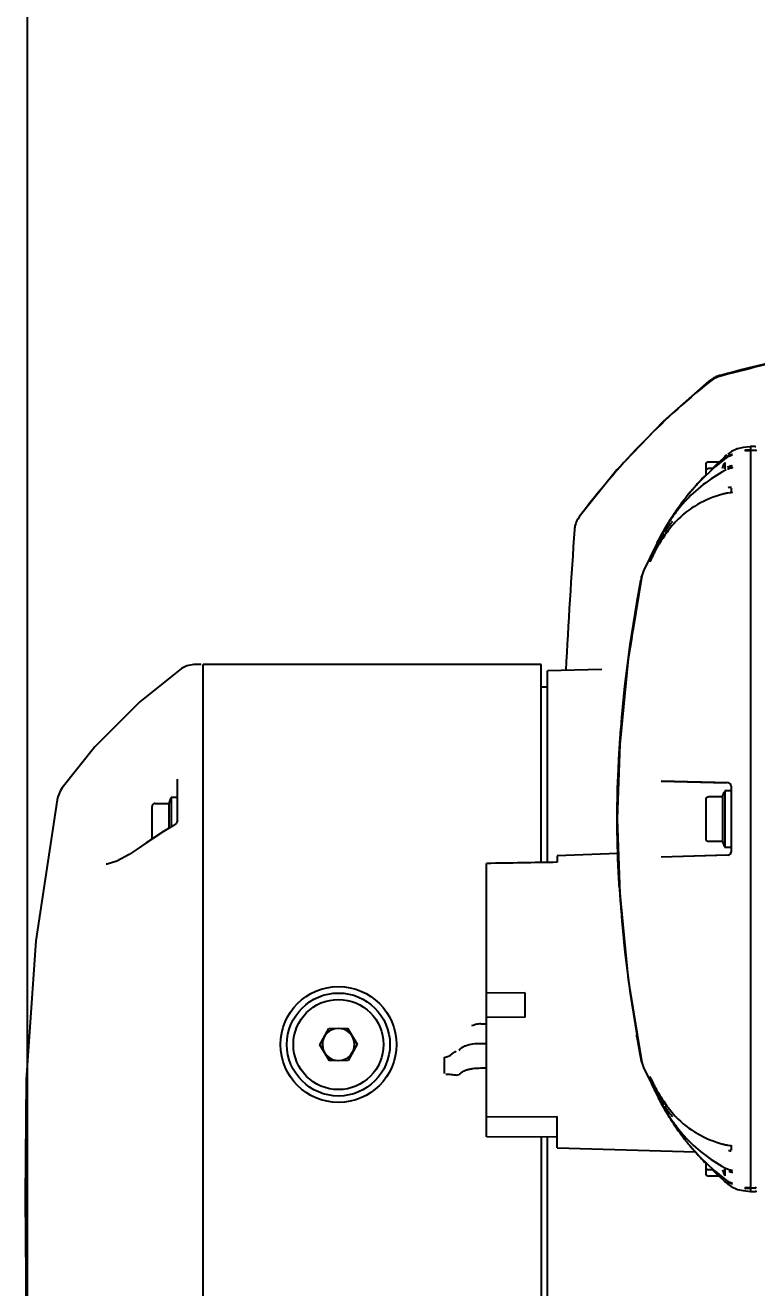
# Model space of a CAD drawing. Header units: millimetres. Extents: x 5828 to 6704, y 123 to 421.
# Drawn here: x 6493.7 to 6499.38, y 276.33 to 286.13 of the extents above; entities that cross this region are included whole.
import ezdxf

# ---------------------------------------------------------------- set-up
doc = ezdxf.new("R2010")
doc.units = ezdxf.units.MM
doc.linetypes.add('BANKLINE1', pattern=[5.5, 4, -1.5])
doc.layers.add('00_COMPONENTS', color=7, linetype='BANKLINE1')
doc.layers.add('外形图', color=7, linetype='Continuous')
doc.styles.add('微软雅黑', font='msyh.ttc', dxfattribs={"height": 2.1})
doc.dimstyles.new('尺寸标注_1_20比例', dxfattribs={"dimtxt": 2.1, "dimasz": 1.7, "dimexe": 0.5, "dimexo": 0.4, "dimgap": 0.5, "dimtad": 1, "dimdec": 1, "dimlfac": 20, "dimdsep": 46, "dimtxsty": '微软雅黑', "dimcen": 0.09, "dimadec": 0, "dimazin": 0, "dimtp": 0.01, "dimtm": 0.01, "dimtfac": 1, "dimtdec": 1, "dimtofl": 0, "dimtmove": 0, "dimatfit": 3, "dimfxl": 1, "dimtolj": 1, "dimarcsym": 0})

# ---------------------------------------------------------------- blocks, each defined once
blk = doc.blocks.new('*D1330')
at = {"layer": '00_COMPONENTS', "color": 0, "linetype": 'ByBlock', "lineweight": -2, "ltscale": 20}
for p, q in [((6493.716, 274.954), (6493.716, 294.2493)), ((6512.8807, 277.6191), (6512.8807, 294.2493)), ((6495.416, 293.7493), (6511.1807, 293.7493))]:
    blk.add_line(p, q, dxfattribs=at)
at = {"layer": '00_COMPONENTS', "color": 0}
for points in [[(6495.416, 294.0326), (6495.416, 293.466), (6493.716, 293.7493)], [(6511.1807, 293.466), (6511.1807, 294.0326), (6512.8807, 293.7493)]]:
    blk.add_solid(points, dxfattribs=at)
at = {"layer": 'Defpoints', "color": 0}
for p in [(6512.8807, 293.7493), (6512.8807, 277.2191), (6493.716, 274.554)]:
    blk.add_point(p, dxfattribs=at)
at = {"layer": '00_COMPONENTS', "color": 0, "insert": (6503.2983, 295.3346), "char_height": 2.1, "attachment_point": 5, "style": '微软雅黑'}
blk.add_mtext('\\A1;\\A1;384', dxfattribs=at)

msp = doc.modelspace()

# ---------------------------------------------------------------- linework, layer by layer
at = {"layer": '外形图', "linetype": 'Continuous'}
for p, q in [((6499.1476, 282.7963), (6499.128, 282.7788)), ((6499.1838, 282.8241), (6499.1559, 282.8038)), ((6499.2277, 282.8432), (6499.1838, 282.8241)), ((6499.1895, 282.8019), (6499.1915, 282.8023)), ((6499.1915, 282.8023), (6499.1921, 282.8023)), ((6499.2298, 282.8438), (6499.2277, 282.8432)), ((6499.2741, 282.8537), (6499.2298, 282.8438)), ((6499.3273, 282.8606), (6499.2741, 282.8537)), ((6499.2887, 282.8343), (6499.2879, 282.8341)), ((6499.2879, 282.8341), (6499.2879, 282.8309)), ((6499.2975, 282.8347), (6499.2887, 282.8343)), ((6499.3305, 282.8358), (6499.2975, 282.8347)), ((6499.3199, 282.8312), (6499.3305, 282.8314)), ((6499.3306, 282.861), (6499.3305, 282.8607)), ((6499.3655, 282.861), (6499.3305, 282.861)), ((6499.3305, 282.8607), (6499.3305, 282.8358)), ((6499.3655, 282.8315), (6499.3305, 282.8315)), ((6499.3305, 282.8314), (6499.3305, 277.1068)), ((6499.3722, 282.8297), (6499.3655, 282.8315)), ((6498.983, 282.7167), (6498.983, 282.6353)), ((6499.0873, 282.7417), (6499.008, 282.7417)), ((6499.0453, 282.702), (6499.0341, 282.6913)), ((6499.0566, 282.7128), (6499.0453, 282.702)), ((6499.068, 282.7236), (6499.0566, 282.7128)), ((6499.0796, 282.7345), (6499.068, 282.7236)), ((6499.0973, 282.7509), (6499.0796, 282.7345)), ((6499.1155, 282.7675), (6499.0973, 282.7509)), ((6499.1132, 282.6917), (6499.1269, 282.7293)), ((6499.128, 282.7788), (6499.1155, 282.7675)), ((6499.1261, 282.7771), (6499.1269, 282.7793)), ((6499.1305, 282.7892), (6499.1305, 282.7811)), ((6499.1395, 282.7892), (6499.1305, 282.7892)), ((6499.1305, 282.7392), (6499.1305, 282.6877)), ((6499.1443, 282.7736), (6499.1401, 282.7706)), ((6499.1485, 282.7764), (6499.1443, 282.7736)), ((6499.1795, 282.7911), (6499.1755, 282.7897)), ((6499.1822, 282.7039), (6499.1805, 282.697)), ((6499.1831, 282.7055), (6499.1822, 282.7039)), ((6499.1906, 282.7944), (6499.1906, 282.7944)), ((6498.9488, 282.6046), (6498.9385, 282.5935)), ((6498.9591, 282.6156), (6498.9488, 282.6046)), ((6498.9696, 282.6265), (6498.9591, 282.6156)), ((6499.0436, 282.6917), (6499.008, 282.6917)), ((6499.1375, 282.6794), (6499.1311, 282.6761)), ((6499.1431, 282.682), (6499.1375, 282.6794)), ((6499.1567, 282.6874), (6499.1512, 282.6854)), ((6499.1637, 282.6897), (6499.1567, 282.6874)), ((6499.1805, 282.697), (6499.1805, 282.6941)), ((6498.8808, 282.5289), (6498.8939, 282.544)), ((6498.8939, 282.544), (6498.9073, 282.5591)), ((6498.8975, 282.5481), (6498.8939, 282.544)), ((6498.9077, 282.5597), (6498.8975, 282.5481)), ((6498.9179, 282.5711), (6498.9077, 282.5597)), ((6498.9282, 282.5823), (6498.9179, 282.5711)), ((6498.9385, 282.5935), (6498.9282, 282.5823)), ((6499.1694, 282.5022), (6499.1544, 282.5)), ((6499.1805, 282.5304), (6499.1805, 282.504)), ((6498.7866, 282.4106), (6498.7783, 282.3993)), ((6498.7952, 282.4222), (6498.7866, 282.4106)), ((6498.8041, 282.434), (6498.7952, 282.4222)), ((6498.0007, 282.3154), (6497.9914, 282.3013)), ((6498.0012, 282.3149), (6497.9969, 282.3091)), ((6498.7142, 282.3057), (6498.7089, 282.2974)), ((6498.7201, 282.3149), (6498.7142, 282.3057)), ((6498.7267, 282.3249), (6498.7201, 282.3149)), ((6498.7316, 282.3322), (6498.7267, 282.3249)), ((6498.7368, 282.34), (6498.7316, 282.3322)), ((6498.7425, 282.3484), (6498.7368, 282.34)), ((6498.7487, 282.3575), (6498.7425, 282.3484)), ((6498.7555, 282.3673), (6498.7487, 282.3575)), ((6498.7627, 282.3776), (6498.7555, 282.3673)), ((6498.7703, 282.3883), (6498.7627, 282.3776)), ((6498.7783, 282.3993), (6498.7703, 282.3883)), ((6498.657, 282.2114), (6498.6522, 282.203)), ((6498.6619, 282.2199), (6498.657, 282.2114)), ((6498.6669, 282.2285), (6498.6619, 282.2199)), ((6498.6717, 282.2368), (6498.6669, 282.2285)), ((6498.6763, 282.2446), (6498.6717, 282.2368)), ((6498.681, 282.2524), (6498.6763, 282.2446)), ((6498.6954, 282.2737), (6498.6809, 282.2499)), ((6498.6937, 282.2732), (6498.681, 282.2524)), ((6498.6989, 282.2816), (6498.6937, 282.2732)), ((6498.7005, 282.2818), (6498.6954, 282.2737)), ((6498.7042, 282.29), (6498.6989, 282.2816)), ((6498.7089, 282.2974), (6498.7042, 282.29)), ((6498.6032, 282.1099), (6498.5973, 282.098)), ((6498.6097, 282.123), (6498.6032, 282.1099)), ((6498.6079, 282.1174), (6498.6072, 282.1161)), ((6498.6132, 282.1299), (6498.6097, 282.123)), ((6498.6254, 282.1534), (6498.6132, 282.1299)), ((6498.6354, 282.1724), (6498.6254, 282.1534)), ((6498.6415, 282.1835), (6498.6354, 282.1724)), ((6498.6479, 282.1952), (6498.6415, 282.1835)), ((6498.6522, 282.203), (6498.6479, 282.1952)), ((6498.6575, 282.1868), (6498.6594, 282.1897)), ((6498.5755, 282.0529), (6498.5544, 282.0077)), ((6498.5775, 282.057), (6498.5755, 282.0529)), ((6498.59, 282.0831), (6498.5775, 282.057)), ((6498.5973, 282.098), (6498.59, 282.0831)), ((6498.535, 281.9692), (6498.5025, 281.9056)), ((6498.5499, 281.9987), (6498.535, 281.9692)), ((6498.5539, 282.0067), (6498.5499, 281.9987)), ((6498.5617, 281.9944), (6498.551, 281.9722)), ((6498.5553, 282.0095), (6498.5539, 282.0067)), ((6498.5664, 282.0039), (6498.5617, 281.9944)), ((6498.4865, 281.8587), (6498.4166, 281.431)), ((6498.4858, 281.8546), (6498.4863, 281.8578)), ((6498.5022, 281.9051), (6498.4863, 281.8576)), ((6498.4863, 281.8578), (6498.4865, 281.8586)), ((6498.5023, 281.9052), (6498.5025, 281.9057)), ((6498.4743, 281.793), (6498.3818, 281.2142)), ((6498.4558, 281.6916), (6498.4743, 281.793)), ((6498.4475, 281.6447), (6498.4542, 281.6824)), ((6498.4542, 281.6824), (6498.4558, 281.6916)), ((6498.4081, 281.379), (6498.3812, 281.2142)), ((6494.9529, 281.1595), (6494.9124, 281.1384)), ((6495.0076, 281.1689), (6494.9529, 281.1595)), ((6495.0655, 281.1689), (6495.0078, 281.1689)), ((6495.0805, 261.6779), (6495.0805, 281.1691)), ((6497.7055, 281.1691), (6495.0805, 281.1691)), ((6497.7055, 279.6319), (6497.7055, 281.1691)), ((6498.1754, 281.1321), (6497.7555, 281.1211)), ((6498.1754, 281.1321), (6498.1771, 281.1321)), ((6498.3812, 281.2142), (6498.3151, 280.5475)), ((6498.3818, 281.2142), (6498.3157, 280.5475)), ((6497.7555, 279.6327), (6497.7555, 281.121)), ((6497.7555, 280.9941), (6497.7055, 280.9941)), ((6498.3151, 280.5475), (6498.2948, 279.9691)), ((6498.3157, 280.5475), (6498.2954, 279.9691)), ((6498.3132, 280.506), (6498.3126, 280.4966)), ((6498.3127, 280.4986), (6498.313, 280.5034)), ((6494.8805, 279.9555), (6494.8805, 280.2786)), ((6499.1562, 280.2498), (6498.6376, 280.2633)), ((6498.6376, 280.2633), (6499.1441, 280.2501)), ((6499.1132, 280.1416), (6499.1269, 280.1792)), ((6499.1305, 280.1891), (6499.1305, 279.7491)), ((6499.1805, 280.1891), (6499.1305, 280.1891)), ((6499.1805, 280.2248), (6499.1805, 279.7135)), ((6499.1805, 280.1891), (6499.1805, 279.7491)), ((6494.683, 279.814), (6494.683, 280.0666)), ((6494.708, 280.0916), (6494.8132, 280.0916)), ((6494.8269, 280.1292), (6494.8132, 280.0916)), ((6494.8132, 280.0916), (6494.8132, 279.8974)), ((6494.8305, 280.1391), (6494.8305, 279.908)), ((6494.8305, 280.1391), (6494.8805, 280.1391)), ((6498.983, 280.1166), (6498.983, 279.8216)), ((6499.1132, 280.1416), (6499.008, 280.1416)), ((6499.1132, 280.1416), (6499.1132, 279.7966)), ((6498.2948, 279.9691), (6498.3151, 279.3908)), ((6498.2948, 279.9691), (6498.2955, 279.9691)), ((6498.2954, 279.9691), (6498.3157, 279.3908)), ((6494.7723, 279.8725), (6494.6347, 279.7824)), ((6494.8492, 279.9194), (6494.7723, 279.8725)), ((6494.858, 279.9255), (6494.8492, 279.9194)), ((6494.6347, 279.7824), (6494.5665, 279.7348)), ((6499.1132, 279.7966), (6499.008, 279.7966)), ((6499.1132, 279.7966), (6499.1269, 279.759)), ((6494.5665, 279.7348), (6494.5053, 279.6938)), ((6498.3006, 279.7019), (6497.8305, 279.6849)), ((6497.8305, 279.6849), (6497.8305, 279.6339)), ((6499.1562, 279.6885), (6498.6376, 279.6749)), ((6499.1441, 279.6882), (6498.6376, 279.6749)), ((6499.1805, 279.7491), (6499.1305, 279.7491)), ((6497.2805, 277.5029), (6497.2805, 279.6249)), ((6498.3126, 279.4417), (6498.3132, 279.4321)), ((6498.313, 279.4346), (6498.3127, 279.4397)), ((6498.3151, 279.3908), (6498.3812, 278.724)), ((6498.3157, 279.3908), (6498.3818, 278.724)), ((6498.3812, 278.724), (6498.4865, 278.0796)), ((6498.3818, 278.724), (6498.4743, 278.1453)), ((6497.5805, 278.6212), (6497.2805, 278.6188)), ((6497.5805, 278.4305), (6497.5805, 278.6212)), ((6497.5805, 278.4305), (6497.2805, 278.4281)), ((6495.9862, 278.216), (6496.0557, 278.3425)), ((6496.0557, 278.3425), (6496.2, 278.3456)), ((6496.2, 278.3456), (6496.2748, 278.2221)), ((6497.1842, 278.3705), (6497.1643, 278.3632)), ((6497.2355, 278.3795), (6497.2805, 278.3795)), ((6498.4493, 278.2832), (6498.4475, 278.2936)), ((6496.061, 278.0926), (6495.9862, 278.216)), ((6496.2748, 278.2221), (6496.2053, 278.0956)), ((6497.075, 278.182), (6497.0946, 278.1981)), ((6497.2355, 278.2278), (6497.2805, 278.2278)), ((6498.4558, 278.2466), (6498.4493, 278.2832)), ((6498.4743, 278.1453), (6498.4558, 278.2466)), ((6496.2053, 278.0956), (6496.061, 278.0926)), ((6496.9555, 277.9934), (6496.9555, 278.1217)), ((6498.4824, 278.105), (6498.4743, 278.1453)), ((6498.4827, 278.1036), (6498.4824, 278.105)), ((6498.484, 278.0961), (6498.4827, 278.1036)), ((6497.075, 277.9912), (6497.0946, 278.0074)), ((6497.2355, 278.037), (6497.2805, 278.037)), ((6498.4864, 278.08), (6498.5024, 278.0328)), ((6498.4865, 278.0796), (6498.4864, 278.0798)), ((6498.5025, 278.0326), (6498.5481, 277.9432)), ((6498.5038, 278.0302), (6498.5025, 278.0325)), ((6497.044, 277.9805), (6497.0383, 277.9809)), ((6497.0646, 277.9844), (6497.0421, 277.9798)), ((6497.0703, 277.9878), (6497.0646, 277.9844)), ((6497.075, 277.9912), (6497.0703, 277.9878)), ((6498.5481, 277.9432), (6498.553, 277.9333)), ((6498.5501, 277.9679), (6498.5521, 277.9638)), ((6498.5521, 277.9638), (6498.5579, 277.9518)), ((6498.553, 277.9333), (6498.5548, 277.9297)), ((6498.5543, 277.9308), (6498.556, 277.9272)), ((6498.5548, 277.9297), (6498.5553, 277.9287)), ((6498.556, 277.9272), (6498.5683, 277.9008)), ((6498.5579, 277.9518), (6498.564, 277.9392)), ((6498.564, 277.9392), (6498.5691, 277.9289)), ((6498.5683, 277.9008), (6498.5763, 277.8837)), ((6498.5691, 277.9289), (6498.5751, 277.917)), ((6498.5751, 277.917), (6498.5784, 277.9105)), ((6498.5784, 277.9105), (6498.582, 277.9036)), ((6498.582, 277.9036), (6498.5859, 277.8962)), ((6498.5859, 277.8962), (6498.5945, 277.8802)), ((6498.5763, 277.8837), (6498.5829, 277.8699)), ((6498.5829, 277.8699), (6498.5894, 277.8564)), ((6498.5894, 277.8564), (6498.5955, 277.844)), ((6498.5955, 277.844), (6498.6011, 277.8326)), ((6498.6011, 277.8326), (6498.6133, 277.8082)), ((6498.6072, 277.8221), (6498.6153, 277.8062)), ((6498.6102, 277.8162), (6498.6072, 277.8221)), ((6498.6133, 277.8082), (6498.6171, 277.8008)), ((6498.6171, 277.8008), (6498.622, 277.7912)), ((6498.622, 277.7912), (6498.6268, 277.7821)), ((6498.6268, 277.7821), (6498.6344, 277.7678)), ((6498.6437, 277.7507), (6498.6489, 277.7413)), ((6498.6489, 277.7413), (6498.6542, 277.7319)), ((6498.6542, 277.7319), (6498.6582, 277.7247)), ((6498.6594, 277.7485), (6498.6575, 277.7514)), ((6498.6582, 277.7247), (6498.6638, 277.7151)), ((6498.6638, 277.7151), (6498.6693, 277.7056)), ((6498.6693, 277.7056), (6498.6738, 277.698)), ((6497.2805, 277.6567), (6497.8305, 277.6596)), ((6497.8305, 277.4164), (6497.8305, 277.6596)), ((6498.6738, 277.698), (6498.6784, 277.6901)), ((6498.6784, 277.6901), (6498.6856, 277.6783)), ((6498.6856, 277.6783), (6498.6948, 277.6632)), ((6498.6866, 277.679), (6498.6942, 277.6666)), ((6498.6942, 277.6666), (6498.7006, 277.6562)), ((6498.6948, 277.6632), (6498.7004, 277.6542)), ((6498.7004, 277.6542), (6498.7031, 277.65)), ((6498.7031, 277.65), (6498.7091, 277.6404)), ((6498.7091, 277.6404), (6498.7144, 277.6323)), ((6498.7144, 277.6323), (6498.7202, 277.6233)), ((6498.7202, 277.6233), (6498.7266, 277.6135)), ((6498.7266, 277.6135), (6498.7336, 277.603)), ((6498.7336, 277.603), (6498.7387, 277.5954)), ((6497.8305, 277.4998), (6497.2805, 277.5029)), ((6498.7387, 277.5954), (6498.7443, 277.5872)), ((6498.7443, 277.5872), (6498.7505, 277.5782)), ((6498.7505, 277.5782), (6498.7573, 277.5683)), ((6498.7573, 277.5683), (6498.7647, 277.5579)), ((6498.7647, 277.5579), (6498.7726, 277.5469)), ((6498.7726, 277.5469), (6498.7809, 277.5353)), ((6498.7809, 277.5353), (6498.7897, 277.5234)), ((6498.7897, 277.5234), (6498.7989, 277.5111)), ((6498.7989, 277.5111), (6498.8085, 277.4985)), ((6497.7055, 277.5005), (6497.7055, 272.0863)), ((6497.7555, 272.3171), (6497.7555, 277.5002)), ((6497.8305, 277.4164), (6498.9042, 277.3847)), ((6498.8085, 277.4985), (6498.8166, 277.4879)), ((6498.8808, 277.4093), (6498.8787, 277.4118)), ((6498.8939, 277.3942), (6498.8803, 277.4104)), ((6499.1805, 277.4342), (6499.1805, 277.4079)), ((6499.1824, 277.4006), (6499.1805, 277.4079)), ((6499.1875, 277.4328), (6499.1882, 277.4326)), ((6498.9073, 277.3791), (6498.8939, 277.3942)), ((6498.8939, 277.3942), (6498.8989, 277.3885)), ((6498.8989, 277.3885), (6498.9103, 277.3757)), ((6498.9103, 277.3757), (6498.9218, 277.3629)), ((6498.9218, 277.3629), (6498.9276, 277.3565)), ((6498.9276, 277.3565), (6498.9392, 277.3439)), ((6498.9392, 277.3439), (6498.951, 277.3313)), ((6498.951, 277.3313), (6498.9628, 277.3188)), ((6498.9628, 277.3188), (6498.9748, 277.3064)), ((6498.9748, 277.3064), (6498.983, 277.2979)), ((6499.1831, 277.3995), (6499.1824, 277.4006)), ((6498.983, 277.3032), (6498.983, 277.2216)), ((6499.0433, 277.2466), (6499.008, 277.2466)), ((6499.0345, 277.2466), (6499.0361, 277.245)), ((6499.0361, 277.245), (6499.0488, 277.2329)), ((6499.0488, 277.2329), (6499.0616, 277.2207)), ((6499.0616, 277.2207), (6499.0745, 277.2085)), ((6499.0745, 277.2085), (6499.0877, 277.1962)), ((6499.1132, 277.2466), (6499.1269, 277.2089)), ((6499.1305, 277.2506), (6499.1305, 277.1991)), ((6499.1805, 277.2441), (6499.1805, 277.2412)), ((6499.1822, 277.2343), (6499.1805, 277.2412)), ((6499.1835, 277.2323), (6499.1822, 277.2343)), ((6499.185, 277.2432), (6499.1908, 277.242)), ((6499.0873, 277.1966), (6499.008, 277.1966)), ((6499.0877, 277.1962), (6499.1011, 277.1838)), ((6499.1011, 277.1838), (6499.1148, 277.1713)), ((6499.1148, 277.1713), (6499.129, 277.1586)), ((6499.1261, 277.1611), (6499.1269, 277.1589)), ((6499.129, 277.1586), (6499.156, 277.1344)), ((6499.1305, 277.1572), (6499.1305, 277.1491)), ((6499.1395, 277.1491), (6499.1305, 277.1491)), ((6499.1559, 277.1345), (6499.1813, 277.1157)), ((6499.1559, 277.1345), (6499.156, 277.1344)), ((6499.1805, 277.144), (6499.1805, 277.1365)), ((6499.1813, 277.1157), (6499.2288, 277.0947)), ((6499.1825, 277.1462), (6499.1902, 277.144)), ((6493.6979, 277.0307), (6493.7871, 264.7825)), ((6499.2297, 277.0944), (6499.2288, 277.0947)), ((6499.2297, 277.0944), (6499.2738, 277.0845)), ((6499.2738, 277.0845), (6499.3305, 277.0772)), ((6499.2887, 277.1074), (6499.2879, 277.1073)), ((6499.2879, 277.1073), (6499.2879, 277.1041)), ((6499.3192, 277.1028), (6499.3305, 277.1024)), ((6499.3305, 277.1068), (6499.3655, 277.1068)), ((6499.3305, 277.1024), (6499.3305, 277.0775)), ((6499.3305, 277.0775), (6499.3306, 277.0772)), ((6499.3305, 277.0772), (6499.3655, 277.0772)), ((6499.373, 277.1044), (6499.3655, 277.1024))]:
    msp.add_line(p, q, dxfattribs=at)
for points in [[(6499.008, 283.3689), (6498.6514, 283.0553), (6498.2933, 282.6803), (6498.0007, 282.3154)], [(6499.3655, 282.8358), (6499.373, 282.8338), (6499.3785, 282.8283)], [(6499.1906, 282.7944), (6499.188, 282.7937), (6499.1857, 282.793), (6499.1829, 282.7922), (6499.1795, 282.7911)], [(6498.983, 282.6403), (6498.9801, 282.6373), (6498.9696, 282.6265)], [(6499.1902, 282.6961), (6499.1907, 282.6962), (6499.1905, 282.6962), (6499.1887, 282.6958), (6499.1856, 282.6952), (6499.1814, 282.6943), (6499.1763, 282.6932), (6499.1703, 282.6916), (6499.1637, 282.6897)], [(6499.1828, 282.5044), (6499.1769, 282.5034), (6499.1694, 282.5022)], [(6499.1829, 282.5385), (6499.1824, 282.5378), (6499.1805, 282.5304)], [(6499.1881, 282.5056), (6499.1884, 282.5057), (6499.1869, 282.5053), (6499.1828, 282.5044)], [(6498.8166, 282.4503), (6498.8133, 282.446), (6498.8041, 282.434)], [(6498.7507, 282.2794), (6498.7459, 282.2741), (6498.7343, 282.2612), (6498.7231, 282.2483), (6498.7124, 282.2354), (6498.7021, 282.2226), (6498.6922, 282.2099), (6498.6828, 282.1973), (6498.6737, 282.1849), (6498.6651, 282.1727), (6498.6569, 282.1608), (6498.649, 282.149), (6498.6415, 282.1376), (6498.6344, 282.1264), (6498.6277, 282.1155), (6498.6213, 282.105), (6498.6153, 282.0949), (6498.6096, 282.0851), (6498.6043, 282.0756), (6498.5992, 282.0666), (6498.5945, 282.058), (6498.59, 282.0498)], [(6498.5784, 282.0277), (6498.5751, 282.0211), (6498.572, 282.015), (6498.5664, 282.0039)], [(6498.59, 282.0498), (6498.5859, 282.042), (6498.582, 282.0346), (6498.5784, 282.0277)], [(6498.551, 281.9722), (6498.5501, 281.9703), (6498.5493, 281.9688), (6498.5487, 281.9676), (6498.5482, 281.9667), (6498.5482, 281.9666)], [(6498.4475, 281.6447), (6498.4481, 281.6481), (6498.4489, 281.6515), (6498.4496, 281.6548)], [(6494.9126, 281.1385), (6494.5885, 280.8802), (6494.2387, 280.5297), (6493.9853, 280.2111)], [(6493.9853, 280.2111), (6493.9728, 280.1916), (6493.952, 280.1427), (6493.9464, 280.119)], [(6493.9464, 280.1189), (6493.7814, 279.0253), (6493.7044, 277.9462), (6493.6979, 277.0308)], [(6494.8805, 279.9554), (6494.8801, 279.9532), (6494.8765, 279.9454), (6494.8689, 279.9355), (6494.858, 279.9255)], [(6494.5053, 279.6938), (6494.4082, 279.642), (6494.3348, 279.6205), (6494.3255, 279.6197)], [(6497.0646, 278.1752), (6497.0703, 278.1785), (6497.075, 278.182)], [(6498.548, 277.9719), (6498.5482, 277.9715), (6498.5487, 277.9706), (6498.5493, 277.9694), (6498.5501, 277.9679)], [(6498.5945, 277.8802), (6498.5992, 277.8717), (6498.6042, 277.8627), (6498.6095, 277.8533), (6498.6152, 277.8435), (6498.6212, 277.8334), (6498.6275, 277.823), (6498.6342, 277.8122), (6498.6413, 277.8011), (6498.6487, 277.7897), (6498.6565, 277.7781), (6498.6646, 277.7662), (6498.6732, 277.7541), (6498.6821, 277.7417), (6498.6915, 277.7293), (6498.7013, 277.7167), (6498.7114, 277.704), (6498.722, 277.6912), (6498.7331, 277.6784), (6498.7445, 277.6656), (6498.7507, 277.6589)], [(6498.6344, 277.7678), (6498.6369, 277.7631), (6498.6437, 277.7507)], [(6499.1544, 277.4382), (6499.1703, 277.4359), (6499.1781, 277.4346)], [(6499.1781, 277.4346), (6499.1839, 277.4336), (6499.1875, 277.4328)], [(6499.1311, 277.2621), (6499.1376, 277.2588), (6499.1443, 277.2557), (6499.1512, 277.2529)], [(6499.1512, 277.2529), (6499.1563, 277.251), (6499.1631, 277.2487)], [(6499.1631, 277.2487), (6499.1695, 277.2468), (6499.1755, 277.2453), (6499.1807, 277.2441), (6499.185, 277.2432)], [(6499.1401, 277.1676), (6499.1442, 277.1647), (6499.1485, 277.1618)], [(6499.1755, 277.1485), (6499.1787, 277.1474), (6499.1825, 277.1462)], [(6499.3655, 277.1068), (6499.373, 277.1088), (6499.3785, 277.1143)]]:
    msp.add_lwpolyline(points, dxfattribs=at)
for radius in [0.45, 0.4, 0.35]:
    msp.add_circle((6496.1305, 278.2191), radius, dxfattribs=at)
for centre, radius, start, end in [((6502.9912, 268.9019), 15.0259, 98.30363, 105.01623), ((6502.9809, 268.9095), 15.0095, 98.27636, 104.98638), ((6499.1623, 283.1778), 0.2456, 119.96528, 128.88866), ((6499.1627, 283.1729), 0.2439, 105.01127, 128.8087), ((6499.161, 283.1799), 0.2432, 112.02849, 119.95317), ((6499.1606, 283.1809), 0.242, 104.96728, 112.01883), ((6502.6319, 278.8671), 5.7732, 128.85519, 143.33023), ((6499.2035, 282.735), 0.0683, 101.86552, 103.14646), ((6499.3655, 282.846), 0.015, 61.63335, 90), ((6500.1757, 281.4028), 1.7157, 129.35095, 138.97405), ((6499.008, 282.7167), 0.025, 90, 180), ((6500.1535, 281.4275), 1.6826, 127.0352, 129.29893), ((6499.141, 282.7742), 0.015, 134.44366, 160), ((6499.141, 282.7242), 0.015, 134.44366, 160), ((6499.2309, 282.6413), 0.1584, 110.41957, 115.13303), ((6499.2128, 282.5485), 0.1652, 104.28254, 106.94919), ((6499.2076, 282.5696), 0.1435, 101.27837, 104.32922), ((6499.2013, 282.6011), 0.1114, 97.73755, 101.25608), ((6499.008, 282.6666), 0.025, 90, 180), ((6500.2371, 281.3481), 1.7979, 138.94209, 141.02586), ((6500.3432, 281.2791), 1.9237, 140.47894, 140.69737), ((6500.3286, 281.2912), 1.9047, 139.47237, 140.4803), ((6499.7826, 281.5872), 1.2849, 139.07235, 141.67161), ((6499.7175, 281.617), 1.2131, 137.96958, 139.73779), ((6500.2597, 281.3298), 1.827, 141.02413, 142.16954), ((6499.2067, 282.1481), 0.3557, 100.5051, 104.62545), ((6499.2064, 282.1495), 0.3542, 98.44158, 100.50531), ((6498.1236, 282.2152), 0.1577, 143.4603, 148.33882), ((6499.7971, 281.5553), 1.3139, 143.67599, 145.79753), ((6499.8461, 281.5377), 1.3654, 141.69319, 145.9236), ((6499.7597, 281.5827), 1.2675, 141.64661, 143.67372), ((6499.734, 281.6031), 1.2347, 139.73917, 141.6448), ((6562.8041, 277.6327), 65.0021, 175.954002, 176.920414), ((6498.1362, 282.2068), 0.1727, 164.89913, 175.89362), ((6499.9946, 281.4324), 1.5466, 149.89695, 151.41147), ((6500.0218, 281.4244), 1.5745, 149.14058, 150.62403), ((6499.9181, 281.4769), 1.4581, 147.94401, 149.89883), ((6499.476, 281.6635), 0.9714, 144.84339, 146.80612), ((6499.9432, 281.4718), 1.4828, 145.91655, 149.15649), ((6499.4311, 281.6951), 0.9166, 142.74491, 144.84356), ((6499.8499, 281.5195), 1.3776, 145.8, 147.94276), ((6499.3914, 281.7254), 0.8666, 140.31935, 142.74644), ((6499.726, 281.517), 1.2613, 150.71515, 155.30955), ((6500.101, 281.3805), 1.6651, 151.94629, 153.0465), ((6500.0768, 281.3875), 1.6402, 151.4091, 152.45244), ((6499.5681, 281.6046), 1.0808, 147.40539, 150.67199), ((6500.0731, 281.3954), 1.6335, 150.62332, 151.94838), ((6499.8879, 281.441), 1.4402, 156.27605, 157.15705), ((6499.8635, 281.4519), 1.4135, 155.23885, 156.27987), ((6499.1555, 280.2248), 0.025, 0, 88.5), ((6499.141, 280.1741), 0.015, 134.44366, 160), ((6494.708, 280.0666), 0.025, 90, 180), ((6494.841, 280.1241), 0.015, 134.44366, 160), ((6499.008, 280.1166), 0.025, 90, 180), ((6499.008, 279.8216), 0.025, 180, 270), ((6499.141, 279.7641), 0.015, 200, 225.55634), ((6499.1555, 279.7135), 0.025, 271.5, 0), ((6508.3052, 280.0574), 10.0116, 183.56694, 185.15153), ((6496.1305, 278.2191), 0.125, 91.21135, 270.0553), ((6496.1305, 278.2191), 0.125, 271.21135, 90.0553), ((6497.2357, 278.2283), 0.1512, 93.69672, 109.87981), ((6497.2357, 278.2295), 0.15, 90.0624, 93.71459), ((6499.8894, 278.4978), 1.4418, 202.92506, 203.39841), ((6499.878, 278.4928), 1.4293, 203.39828, 204.00977), ((6499.836, 278.4739), 1.3833, 204.00116, 205.66092), ((6499.6866, 278.4007), 1.217, 205.60054, 210.1248), ((6499.994, 278.5033), 1.545, 206.40716, 207.19747), ((6500.143, 278.5854), 1.7149, 207.02679, 207.77304), ((6500.0973, 278.5558), 1.661, 207.17719, 208.01486), ((6500.0552, 278.5391), 1.6157, 207.76955, 208.92837), ((6500.0819, 278.5476), 1.6435, 208.01671, 208.54487), ((6499.5537, 278.3247), 1.0639, 210.17871, 212.60692), ((6500.0392, 278.524), 1.5947, 208.53163, 210.68716), ((6499.9799, 278.4975), 1.5297, 208.92794, 210.36984), ((6499.9151, 278.4595), 1.4546, 210.37078, 211.90714), ((6499.4736, 278.2731), 0.9686, 213.19197, 215.36058), ((6499.9532, 278.4727), 1.4946, 210.68038, 213.70881), ((6499.4264, 278.2396), 0.9107, 215.36207, 217.53743), ((6499.8628, 278.427), 1.393, 211.90831, 213.44022), ((6499.8055, 278.3889), 1.3242, 213.43109, 216.37163), ((6499.389, 278.211), 0.8636, 217.53898, 219.68341), ((6499.8856, 278.4283), 1.4137, 213.72969, 214.1619), ((6499.8222, 278.3833), 1.3359, 214.09336, 220.86178), ((6499.7548, 278.3518), 1.2614, 216.37925, 218.97523), ((6499.723, 278.326), 1.2204, 218.9754, 222.02483), ((6500.2766, 278.6217), 1.8485, 217.30462, 217.831), ((6500.2652, 278.6128), 1.834, 217.83107, 218.21018), ((6500.2427, 278.5949), 1.8053, 218.20476, 221.00309), ((6500.3434, 278.6593), 1.924, 219.29445, 219.52643), ((6500.33, 278.6482), 1.9065, 219.52543, 220.42822), ((6500.1757, 278.5354), 1.7157, 221.02614, 230.64095), ((6499.2067, 277.7901), 0.3557, 255.37453, 259.56468), ((6499.2064, 277.7887), 0.3542, 259.56454, 261.55976), ((6499.008, 277.2716), 0.025, 180, 270), ((6499.008, 277.2216), 0.025, 180, 270), ((6500.1534, 278.5106), 1.6824, 230.69255, 232.96469), ((6499.141, 277.2141), 0.015, 200, 225.55634), ((6499.207, 277.2981), 0.0763, 235.42019, 238.24466), ((6499.141, 277.1641), 0.015, 200, 225.55634), ((6499.2309, 277.2969), 0.1583, 244.86442, 249.59591), ((6499.3655, 277.0922), 0.015, 270, 329.18332)]:
    msp.add_arc(centre, radius, start, end, dxfattribs=at)
for points, knots in [([(6499.1631, 282.7923), (6499.1655, 282.7935), (6499.1703, 282.7957), (6499.1751, 282.7976), (6499.1775, 282.7984)], [0, 0, 0, 0, 0.523771, 1, 1, 1, 1]), ([(6499.1775, 282.7984), (6499.1794, 282.7991), (6499.1829, 282.8003), (6499.1864, 282.8012), (6499.188, 282.8016)], [0, 0, 0, 0, 0.56052, 1, 1, 1, 1]), ([(6499.2879, 282.8309), (6499.2879, 282.8306), (6499.2899, 282.8312), (6499.2906, 282.8308), (6499.2915, 282.8308)], [0, 0, 0, 0, 0.256827, 1, 1, 1, 1]), ([(6499.2915, 282.8308), (6499.2954, 282.8308), (6499.3049, 282.8309), (6499.3143, 282.8311), (6499.3199, 282.8312)], [0, 0, 0, 0, 0.410137, 1, 1, 1, 1]), ([(6499.1485, 282.7839), (6499.1508, 282.7855), (6499.1556, 282.7884), (6499.1606, 282.7911), (6499.1631, 282.7923)], [0, 0, 0, 0, 0.502533, 1, 1, 1, 1]), ([(6499.1636, 282.7847), (6499.1611, 282.7835), (6499.1559, 282.7809), (6499.1509, 282.778), (6499.1485, 282.7764)], [0, 0, 0, 0, 0.497425, 1, 1, 1, 1]), ([(6499.1513, 282.7018), (6499.1535, 282.7027), (6499.1579, 282.7044), (6499.1624, 282.7058), (6499.1647, 282.7065)], [0, 0, 0, 0, 0.503057, 1, 1, 1, 1]), ([(6499.1863, 282.7114), (6499.1875, 282.7116), (6499.1895, 282.7118), (6499.1915, 282.712), (6499.1923, 282.712)], [0, 0, 0, 0, 0.590434, 1, 1, 1, 1]), ([(6499.1571, 282.5443), (6499.1618, 282.545), (6499.1702, 282.5459), (6499.1786, 282.5467), (6499.1823, 282.5467)], [0, 0, 0, 0, 0.560068, 1, 1, 1, 1]), ([(6498.6072, 282.1161), (6498.6057, 282.117), (6498.6146, 282.1252), (6498.6144, 282.1305), (6498.6168, 282.1352)], [0, 0, 0, 0, 0.253394, 1, 1, 1, 1]), ([(6498.6225, 282.1461), (6498.6207, 282.1426), (6498.6158, 282.133), (6498.6109, 282.1234), (6498.6079, 282.1174)], [0, 0, 0, 0, 0.368519, 1, 1, 1, 1]), ([(6498.4827, 281.8346), (6498.4834, 281.8381), (6498.4845, 281.8447), (6498.4853, 281.8514), (6498.4858, 281.8546)], [0, 0, 0, 0, 0.525093, 1, 1, 1, 1]), ([(6498.2956, 279.9691), (6498.2956, 280.0975), (6498.3105, 280.6586), (6498.3733, 281.2183), (6498.4475, 281.6447)], [0, 0, 0, 0, 0.228827, 1, 1, 1, 1]), ([(6498.313, 280.5034), (6498.3154, 280.5422), (6498.3203, 280.6099), (6498.3257, 280.689), (6498.3307, 280.7351), (6498.3309, 280.7596), (6498.3353, 280.7701), (6498.3325, 280.7796), (6498.334, 280.7797)], [0, 0, 0, 0, 0.420694, 0.736967, 0.850903, 0.93338, 0.983267, 1, 1, 1, 1]), ([(6498.2955, 279.9691), (6498.2955, 280.0169), (6498.2972, 280.1934), (6498.3047, 280.37), (6498.3127, 280.4986)], [0, 0, 0, 0, 0.270354, 1, 1, 1, 1]), ([(6498.3127, 279.4397), (6498.3103, 279.4788), (6498.3004, 279.6551), (6498.2955, 279.8317), (6498.2955, 279.9691)], [0, 0, 0, 0, 0.221709, 1, 1, 1, 1]), ([(6498.2956, 279.9691), (6498.2956, 279.8407), (6498.3105, 279.2796), (6498.3733, 278.7199), (6498.4475, 278.2936)], [0, 0, 0, 0, 0.228827, 1, 1, 1, 1]), ([(6498.3132, 279.4321), (6498.3156, 279.3936), (6498.3199, 279.3267), (6498.3269, 279.2482), (6498.3296, 279.2028), (6498.3337, 279.1782), (6498.331, 279.1685), (6498.3356, 279.1584), (6498.334, 279.1585)], [0, 0, 0, 0, 0.420883, 0.737123, 0.85101, 0.933438, 0.983286, 1, 1, 1, 1]), ([(6497.0946, 278.1981), (6497.101, 278.2034), (6497.1456, 278.2244), (6497.1954, 278.2278), (6497.2355, 278.2278)], [0, 0, 0, 0, 0.17219, 1, 1, 1, 1]), ([(6496.9555, 278.1217), (6496.9764, 278.1257), (6497.0006, 278.1273), (6497.0407, 278.1718), (6497.0453, 278.1614)], [0, 0, 0, 0, 0.651482, 1, 1, 1, 1]), ([(6498.4864, 278.0798), (6498.4859, 278.0824), (6498.4852, 278.0879), (6498.4845, 278.0933), (6498.484, 278.0961)], [0, 0, 0, 0, 0.488061, 1, 1, 1, 1]), ([(6497.0946, 278.0074), (6497.0986, 278.0107), (6497.109, 278.0167), (6497.1201, 278.0209), (6497.1264, 278.0229)], [0, 0, 0, 0, 0.439143, 1, 1, 1, 1]), ([(6497.1264, 278.0229), (6497.134, 278.0253), (6497.1504, 278.0294), (6497.1672, 278.0322), (6497.1761, 278.0333)], [0, 0, 0, 0, 0.468823, 1, 1, 1, 1]), ([(6496.9978, 277.9861), (6496.9926, 277.9867), (6496.9816, 277.9875), (6496.9706, 277.9877), (6496.9649, 277.9875)], [0, 0, 0, 0, 0.476536, 1, 1, 1, 1]), ([(6497.0383, 277.9809), (6497.0321, 277.9814), (6497.0186, 277.9834), (6497.0051, 277.9853), (6496.9978, 277.9861)], [0, 0, 0, 0, 0.457381, 1, 1, 1, 1]), ([(6499.1801, 277.392), (6499.1769, 277.3921), (6499.1701, 277.3926), (6499.1635, 277.3934), (6499.1599, 277.3939)], [0, 0, 0, 0, 0.472547, 1, 1, 1, 1]), ([(6499.1841, 277.2261), (6499.1814, 277.2266), (6499.1755, 277.2285), (6499.1699, 277.2313), (6499.1669, 277.2332)], [0, 0, 0, 0, 0.427268, 1, 1, 1, 1]), ([(6499.1926, 277.226), (6499.1916, 277.2257), (6499.1887, 277.2255), (6499.1858, 277.2258), (6499.1841, 277.2261)], [0, 0, 0, 0, 0.380685, 1, 1, 1, 1]), ([(6499.1485, 277.1618), (6499.1509, 277.1602), (6499.1559, 277.1573), (6499.161, 277.1547), (6499.1636, 277.1535)], [0, 0, 0, 0, 0.502574, 1, 1, 1, 1]), ([(6499.1631, 277.1459), (6499.1606, 277.1472), (6499.1556, 277.1498), (6499.1508, 277.1528), (6499.1485, 277.1543)], [0, 0, 0, 0, 0.497468, 1, 1, 1, 1]), ([(6499.1921, 277.1359), (6499.191, 277.136), (6499.181, 277.1384), (6499.1713, 277.1418), (6499.1631, 277.1459)], [0, 0, 0, 0, 0.105089, 1, 1, 1, 1]), ([(6499.2879, 277.1041), (6499.2879, 277.1012), (6499.305, 277.1068), (6499.3117, 277.103), (6499.3192, 277.1028)], [0, 0, 0, 0, 0.280236, 1, 1, 1, 1]), ([(6499.3305, 277.1068), (6499.3259, 277.1069), (6499.312, 277.1071), (6499.298, 277.1077), (6499.2887, 277.1074)], [0, 0, 0, 0, 0.330256, 1, 1, 1, 1])]:
    msp.add_open_spline(points, degree=3, knots=knots, dxfattribs=at)
for points in [[(6499.1311, 282.6761), (6499.0139, 282.6125), (6498.9057, 282.5282), (6498.8164, 282.4292)], [(6499.1169, 282.4923), (6498.9803, 282.4566), (6498.847, 282.3827), (6498.7508, 282.2793)], [(6497.9894, 282.298), (6497.9806, 282.2837), (6497.9738, 282.268), (6497.9695, 282.2517)], [(6498.4743, 281.793), (6498.4765, 281.8047), (6498.4789, 281.8164), (6498.4814, 281.8281)], [(6497.8305, 279.6339), (6497.6472, 279.631), (6497.4638, 279.628), (6497.2805, 279.6249)], [(6497.1761, 278.0333), (6497.1958, 278.0359), (6497.2157, 278.037), (6497.2355, 278.037)], [(6498.7508, 277.6589), (6498.847, 277.5556), (6498.9803, 277.4817), (6499.1169, 277.446)], [(6498.8164, 277.509), (6498.9057, 277.41), (6499.0139, 277.3257), (6499.1311, 277.2621)]]:
    msp.add_open_spline(points, degree=3, dxfattribs=at)

# ---------------------------------------------------------------- dimensions: what is measured, and where the dimension line sits
at = {"layer": '00_COMPONENTS', "linetype": 'ByBlock', "ltscale": 20}
dim = msp.add_linear_dim(base=(6512.8807, 293.7493), p1=(6493.716, 274.554), p2=(6512.8807, 277.2191), text='\\A1;384', dimstyle='尺寸标注_1_20比例', dxfattribs=at)
dim.commit()
dim.dimension.update_dxf_attribs({"geometry": '*D1330', "text_midpoint": (6503.2983, 293.7493), "dimtype": 160})

doc.saveas('drawing.dxf')
